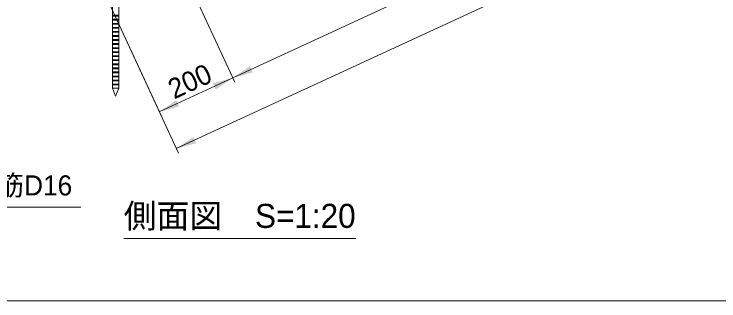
# Model space of a CAD drawing. Units: millimetres at full size, sheet at 1:20; details may follow other scales. Extents: x 200 to 8200, y 186 to 5740.
# Drawn here: x 1932 to 3671, y 200 to 908 of the extents above; entities that cross this region are included whole.
import ezdxf
from ezdxf.enums import TextEntityAlignment as Align

# ---------------------------------------------------------------- set-up
doc = ezdxf.new("R2010")
doc.units = ezdxf.units.MM
doc.header["$LTSCALE"] = 20
for name, color, linetype, lineweight in [('図面枠-A3', 7, 'Continuous', 20), ('寸法', 7, 'Continuous', 13), ('引出線', 7, 'Continuous', 13), ('縮尺', 7, 'Continuous', 15), ('鉄筋杭', 7, 'Continuous', 18)]:
    doc.layers.add(name, color=color, linetype=linetype, lineweight=lineweight)
doc.layers.add('文字', color=7, linetype='Continuous')
doc.styles.add('ＭＳ Ｐゴシック', font='')
doc.styles.get('ＭＳ Ｐゴシック').set_extended_font_data('MS PGothic')

# ---------------------------------------------------------------- blocks, each defined once
blk = doc.blocks.new('filled_arrow')
at = {"color": 0, "linetype": 'Continuous', "lineweight": -2}
blk.add_solid([(7.5, 1.25), (0, 0), (7.5, -1.25)], dxfattribs=at)

msp = doc.modelspace()

# ---------------------------------------------------------------- linework, layer by layer
at = {"layer": '図面枠-A3'}
msp.add_lwpolyline([(200, 200), (8200, 200), (8200, 5740), (200, 5740)], close=True, dxfattribs=at)
at = {"layer": '寸法', "lineweight": 18}
for p, q in [((2332.03, 575.78), (4147.55, 1414.75)), ((2169.82, 1403.58), (2476.67, 739.56)), ((2169.82, 1403.58), (2476.67, 739.56)), ((2007.14, 1278.84), (2295.11, 655.66)), ((2007.14, 1278.84), (2337.06, 564.89)), ((2471.63, 750.45), (3197.84, 1086.04)), ((2290.08, 666.56), (2471.63, 750.45))]:
    msp.add_line(p, q, dxfattribs=at)
at = {"layer": '引出線'}
msp.add_lwpolyline([(1326, 506.59), (1683.74, 431), (2096.67, 431)], dxfattribs=at)
at = {"layer": '縮尺'}
msp.add_line((2202.59, 354.19), (2774.95, 354.19), dxfattribs=at)
at = {"layer": '鉄筋杭'}
for p, q in [((2174.23, 1415.82), (2174.23, 725.37)), ((2190.23, 1415.82), (2190.23, 725.37)), ((2174.23, 904.87), (2190.23, 904.87)), ((2174.23, 902.87), (2190.23, 902.87)), ((2174.23, 894.87), (2190.23, 894.87)), ((2174.23, 892.87), (2190.23, 892.87)), ((2174.23, 884.87), (2190.23, 884.87)), ((2174.23, 882.87), (2190.23, 882.87)), ((2174.23, 874.87), (2190.23, 874.87)), ((2174.23, 872.87), (2190.23, 872.87)), ((2174.23, 864.87), (2190.23, 864.87)), ((2174.23, 862.87), (2190.23, 862.87)), ((2174.23, 854.87), (2190.23, 854.87)), ((2174.23, 852.87), (2190.23, 852.87)), ((2174.23, 844.87), (2190.23, 844.87)), ((2174.23, 842.87), (2190.23, 842.87)), ((2174.23, 834.87), (2190.23, 834.87)), ((2174.23, 832.87), (2190.23, 832.87)), ((2174.23, 824.87), (2190.23, 824.87)), ((2174.23, 822.87), (2190.23, 822.87)), ((2174.23, 814.87), (2190.23, 814.87)), ((2174.23, 812.87), (2190.23, 812.87)), ((2174.23, 804.87), (2190.23, 804.87)), ((2174.23, 802.87), (2190.23, 802.87)), ((2174.23, 794.87), (2190.23, 794.87)), ((2174.23, 792.87), (2190.23, 792.87)), ((2174.23, 784.87), (2190.23, 784.87)), ((2174.23, 782.87), (2190.23, 782.87)), ((2174.23, 774.87), (2190.23, 774.87)), ((2174.23, 772.87), (2190.23, 772.87)), ((2174.23, 764.87), (2190.23, 764.87)), ((2174.23, 762.87), (2190.23, 762.87)), ((2174.23, 754.87), (2190.23, 754.87)), ((2174.23, 752.87), (2190.23, 752.87)), ((2174.23, 744.87), (2190.23, 744.87)), ((2174.23, 742.87), (2190.23, 742.87)), ((2174.23, 734.87), (2190.23, 734.87)), ((2174.23, 732.87), (2190.23, 732.87)), ((2182.23, 705.37), (2174.23, 725.37)), ((2190.23, 725.37), (2174.23, 725.37)), ((2182.23, 705.37), (2190.23, 725.37))]:
    msp.add_line(p, q, dxfattribs=at)

# ---------------------------------------------------------------- block references
at = {"layer": '寸法', "lineweight": 18, "xscale": 6.67, "yscale": 6.67}
for p, rotation in [((2471.63, 750.45), 24.8), ((2471.63, 750.45), 204.8), ((2290.08, 666.56), 24.8), ((2332.03, 575.78), 24.8)]:
    msp.add_blockref('filled_arrow', p, dxfattribs=dict(at, rotation=rotation))

# ---------------------------------------------------------------- texts
at = {"layer": '寸法', "style": 'ＭＳ Ｐゴシック'}
msp.add_text('200', height=49.49, rotation=24.802, dxfattribs=at).set_placement((2365.34, 742.09), align=Align.MIDDLE_CENTER)
at = {"layer": '文字', "style": 'ＭＳ Ｐゴシック'}
msp.add_text('異形鉄筋D16', height=49.49, dxfattribs=at).set_placement((1686.27, 445.49), align=Align.BOTTOM_LEFT)
at = {"layer": '縮尺', "style": 'ＭＳ Ｐゴシック'}
msp.add_text('側面図\u3000S=1:20', height=59.38, dxfattribs=at).set_placement((2202.31, 362.33), align=Align.BOTTOM_LEFT)

doc.saveas('drawing.dxf')
